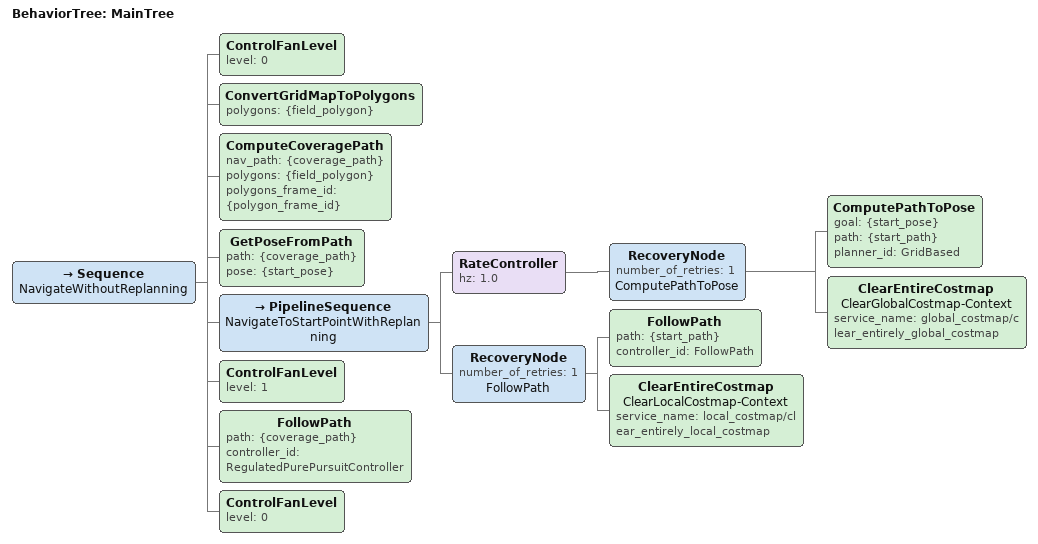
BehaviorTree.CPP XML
<root main_tree_to_execute="MainTree">
  <BehaviorTree ID="MainTree">
      <Sequence name="NavigateWithoutReplanning">
        <ControlFanLevel level="0"/>
        <ConvertGridMapToPolygons polygons="{field_polygon}"/>
        <ComputeCoveragePath nav_path="{coverage_path}" polygons="{field_polygon}" polygons_frame_id="{polygon_frame_id}"/>
        <GetPoseFromPath path="{coverage_path}" pose="{start_pose}" />

        <PipelineSequence name="NavigateToStartPointWithReplanning">
          <RateController hz="1.0">
            <RecoveryNode number_of_retries="1" name="ComputePathToPose">
              <ComputePathToPose goal="{start_pose}" path="{start_path}" planner_id="GridBased"/>
              <ClearEntireCostmap name="ClearGlobalCostmap-Context" service_name="global_costmap/clear_entirely_global_costmap"/>
            </RecoveryNode>
          </RateController>
          <RecoveryNode number_of_retries="1" name="FollowPath">
            <FollowPath path="{start_path}" controller_id="FollowPath"/>
            <ClearEntireCostmap name="ClearLocalCostmap-Context" service_name="local_costmap/clear_entirely_local_costmap"/>
          </RecoveryNode>
        </PipelineSequence>

        <ControlFanLevel level="1" />
        <FollowPath path="{coverage_path}" controller_id="RegulatedPurePursuitController"/>
        <ControlFanLevel level="0"/>
      </Sequence>
  </BehaviorTree>
</root>
